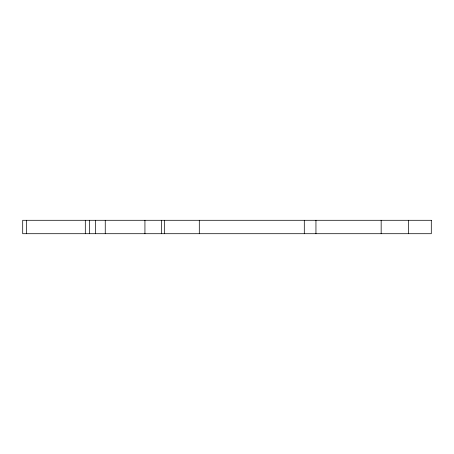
<?xml version="1.0" encoding="UTF-8"?>
<svg xmlns="http://www.w3.org/2000/svg" width="454" height="454" viewBox="0 0 454 454"><rect width="100%" height="100%" fill="white"/><g stroke="black" fill="none" stroke-linecap="round" stroke-linejoin="round"><path stroke-width="0.68" d="M408.373 220.292L408.373 233.708M381.161 220.292L381.161 233.708M315.95 220.292L315.95 233.708M304.299 220.292L304.299 233.708M199.3 220.292L199.3 233.708M164.337 220.292L164.337 233.708M161.357 220.292L161.357 233.708M144.934 220.292L144.934 233.708M105.254 220.292L105.254 233.708M95.607 220.292L95.607 233.708M89.37 220.292L89.37 233.708M85.307 220.292L85.307 233.708M26.497 220.292L26.497 233.708M431.3 220.292L22.7 220.292L22.7 233.708L431.3 233.708L431.3 220.292"/></g></svg>
